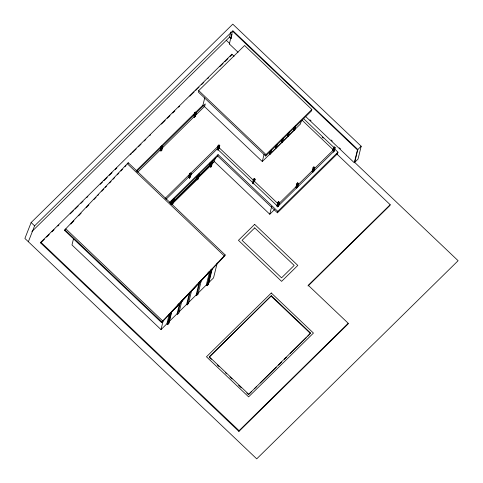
<?xml version="1.0" encoding="UTF-8"?>
<svg xmlns="http://www.w3.org/2000/svg" width="483" height="483" viewBox="0 0 483 483"><rect width="100%" height="100%" fill="white"/><g stroke="black" fill="none" stroke-linecap="round" stroke-linejoin="round"><path stroke-width="0.72" d="M73.585 238.439L71.979 244.953L161.008 329.593L166.907 323.785L169.267 313.92M166.907 323.785L167.643 324.479L170.348 313.213L180.576 302.364M170.734 312.918L168.108 324.027M168.706 323.024L168.374 322.71L167.818 323.532L168.15 323.845L168.621 323.387L171.23 312.549M182.109 301.151L181.874 300.921L178.958 312.881L177.587 314.234L177.092 313.763L179.664 303.3M336.687 153.842L390.167 204.689L308.251 285.29L348.225 323.29L348.044 324.015L238.898 431.41L40.657 242.943L40.838 242.218L231.906 54.223L234.086 56.3M64.692 230.5L64.867 229.775L128.218 162.747L225.156 254.909L224.975 255.634L161.63 322.656L64.692 230.5L65.646 229.558M128.043 163.471L128.218 162.747M162.825 146.548L161.95 147.406L161.014 151.215L160.163 150.4L161.099 146.591L161.968 145.733L162.825 146.548L161.89 150.352M160.845 147.949L160.362 149.923L137.564 172.353M160.591 150.805L161.521 147.001M161.304 150.642L162.24 146.832M170.807 204.061L171.495 201.254M198.73 90.623L198.374 92.072L265.638 156.015L311.493 110.897L311.849 109.454L244.585 45.505L198.73 90.623L265.994 154.572L265.638 156.015M171.254 204.484L172.286 200.276M171.598 204.255L172.66 199.932M193.912 115.401L194.534 112.865L195.41 112.002L196.267 112.817L195.331 116.626L194.746 116.916L195.681 113.107L196.267 112.817M171.151 203.826L172.105 204.738L173.524 198.972M173.119 202.256L173.977 198.773M194.963 113.27L194.027 117.079L194.456 117.484L195.681 113.107M174.285 198.223L172.872 203.983L172.105 204.738M136.121 170.867L202.951 105.107L204.732 97.868M190 174.067L189.064 177.877L188.636 177.472L189.571 173.663L190.441 172.805L191.298 173.614L190.362 177.424M190.713 173.904L189.487 178.281L190.713 173.904L191.298 173.614M31.872 231.574L229.624 37.01L230.85 32.011M172.956 201.924L196.074 179.175L196.756 176.392M238.083 52.273L229.353 43.971L232.51 31.117L357.456 149.899L354.293 162.759L305.733 116.596M230.971 38.592L232.021 34.305M172.419 202.449L172.95 202.951L196.605 179.682L197.632 175.498M161.63 322.656L161.805 321.932L225.156 254.909M172.449 203.578L197.022 179.404L198.078 175.081M197.022 179.404L197.462 179.827L198.881 174.061M161.008 329.593L163.32 320.175M231.906 54.223L231.725 54.947L230.113 56.535M171.67 312.223L169.044 323.103L167.643 324.479M198.078 177.255L209.29 166.224L210.159 162.693M210.648 162.288L209.604 166.526L209.29 166.224M210.739 162.759L209.857 166.357L198.096 177.931M198.851 176.579L209.537 166.061L210.739 167.203L212.152 161.437M213.033 160.205L211.506 166.448L210.739 167.203M219.01 148.758L219.789 145.582L218.932 144.773L218.062 145.631L217.127 149.44L217.549 149.845L218.485 146.035M215.34 157.687L214.386 161.57L269.786 214.241L274.477 209.622M177.587 314.234L180.497 302.376L181.874 300.921M217.978 150.255L218.914 146.446L219.789 145.582M218.733 147.78L219.204 145.872M217.724 156.051L218.075 154.602L277.779 211.367L277.423 212.816L217.724 156.051L170.101 202.908M178.97 311.915L186.607 304.399L189.408 292.988M186.607 304.399L187.102 304.87L190.254 292.034M187.102 304.87L188.442 303.553L191.63 290.579M188.442 303.553L187.947 303.082L196.122 295.041L199.159 282.67M196.122 295.041L196.617 295.505L200.01 281.686L200.928 280.714M196.617 295.505L197.958 294.189L201.387 280.231M197.982 293.211L206.307 285.018L209.61 271.561M206.307 285.018L207.044 285.719L210.697 270.842M207.225 284.759L207.708 284.282L211.252 269.84M207.557 285.073L211.222 270.142L210.89 269.828M207.086 285.538L208.04 284.602L211.765 269.429L208.179 273.233M217.211 262.975L213.546 277.894L208.258 283.098M253.436 179.259L252.5 183.069L253.352 183.884L254.287 180.074L255.163 179.217L254.306 178.402L253.436 179.259L254.287 180.074M252.923 183.48L253.859 179.67M253.998 179.67L254.306 178.402M254.106 181.409L254.577 179.501M254.541 181.753L255.163 179.217M202.951 105.107L262.299 161.533L264.08 154.288M262.299 161.533L269.333 154.614L270.039 151.734M269.333 154.614L270.426 151.215M270.196 153.328L270.885 150.521M270.232 153.769L271.029 150.267M269.544 154.808L270.178 154.18L271.041 150.672M270.565 153.244L271.452 149.627M275.449 148.438L276.336 144.822M276.614 144.773L275.817 148.275L270.184 153.721M275.992 148.16L276.85 144.652M277 144.399L276.198 147.901L281.734 142.358L282.416 139.593M276.481 147.436L277.194 144.532M281.456 142.539L282.169 139.635M282.633 138.947L281.734 142.358M281.957 142.286L282.99 138.078L282.006 142.334L270.178 154.18M283.062 138.621L282.217 142.074L287.699 136.484L288.719 132.342M282.47 141.537L283.183 138.639M287.409 136.683L288.122 133.779M288.816 132.433L287.699 136.484M282.006 142.334L287.971 136.466L289.009 132.257M288.393 135.723L289.287 132.082M269.786 214.241L271.742 206.271M293.41 130.784L294.304 127.15M294.684 126.468L293.67 130.615L288.085 136.109M287.971 136.466L293.839 130.501L294.702 126.993M293.839 130.501L295.083 126.486M294.05 130.694L294.684 130.066L295.542 125.562M294.684 130.066L295.747 125.755M277.761 202.389L276.825 206.199L277.683 207.014L278.619 203.204L279.488 202.347L278.637 201.532L277.761 202.389L278.619 203.204M277.254 206.603L278.19 202.8M278.323 202.8L278.637 201.532M278.908 202.631L277.973 206.44L278.552 206.156L279.488 202.347M301.404 120.315L300.517 123.932L294.479 129.873M295.892 187.44L296.828 183.631L297.703 182.773L298.554 183.582L297.625 187.392M296.634 186.577L297.256 184.035M297.389 184.041L297.703 182.773M296.749 188.255L297.685 184.446L298.554 183.582M297.661 185.146L297.975 183.872M211.367 359.34L209.181 357.269L271.343 295.741L310.611 333.071L307.816 336.186M238.898 431.41L239.073 430.685L348.225 323.29M246.813 393.041L248.449 394.599L310.611 333.071M312.084 171.513L313.02 167.704L313.89 166.846L314.747 167.655L313.811 171.465L313.225 171.755L314.161 167.945L314.747 167.655M313.135 169.322L313.6 167.414M312.821 170.65L313.443 168.108M313.582 168.114L313.89 166.846M312.936 172.322L314.161 167.945M332.642 150.805L333.421 147.629L334.296 146.772L335.148 147.581L334.212 151.39M333.228 150.575L333.85 148.033M333.342 152.248L334.278 148.438L335.148 147.581M333.632 151.68L334.725 147.176M334.695 149.036L337.967 152.145L337.611 153.594L277.423 212.816M308.069 286.014L308.251 285.29M28.352 241.735L34.589 225.851L232.897 30.731L357.843 149.519L354.685 162.379L458.107 260.705L256.721 458.85L24.893 238.445L31.129 222.554L232.782 24.15L361.187 146.228L358.03 159.088L354.293 162.759M390.167 204.689L389.992 205.414L308.607 285.483M199.636 173.312L198.217 179.084L197.462 179.827M70.808 224.088L73.905 220.803M78.554 215.871L81.138 213.136M86.3 207.66L88.878 204.925M94.04 199.449L96.105 197.263M97.657 195.621L98.689 194.522M101.786 191.238L103.851 189.046M105.403 187.404L106.435 186.311M109.532 183.027L111.078 181.385M113.143 179.193L114.694 177.551M117.278 174.816L118.824 173.174M120.889 170.982L122.441 169.34M125.019 166.605L126.051 165.506M177.847 304.87L178.837 303.819M207.835 273.07L209.362 271.452M181.602 301.277L188.762 293.688M190.296 292.058L197.456 284.463M198.996 282.839L205.643 275.787M207.69 273.613L212.291 268.735L208.469 284.318L207.044 285.719M190.248 292.245L170.783 312.887L168.573 321.895L168.241 321.581M191.274 291.158L207.153 274.32M229.353 43.971L229.739 43.591L226.279 40.3M40.657 242.943L44.418 239.242M46.561 237.135L49.248 234.49M51.929 231.852L54.078 229.739M57.833 226.044L58.908 224.987M70.18 213.897L73.398 210.727M75.01 209.145L78.228 205.975M80.909 203.337L83.058 201.224M86.813 197.529L87.888 196.472M100.235 184.325L102.378 182.212M103.99 180.63L107.208 177.46M109.357 175.347L112.038 172.709M115.262 169.539L116.868 167.957M130.289 154.753L131.364 153.697M132.433 152.64L136.194 148.945M138.337 146.832L141.024 144.194M144.242 141.024L145.854 139.442M149.609 135.741L150.684 134.685M161.419 124.125L165.174 120.43M167.323 118.317L170.004 115.678M172.691 113.034L174.834 110.927M178.589 107.226L179.664 106.169M189.861 96.141L194.154 91.915M195.766 90.327L198.984 87.163M201.671 84.519L203.82 82.406M207.575 78.711L208.65 77.654M219.916 66.569L223.14 63.4M224.746 61.812L227.97 58.648M136.623 171.465L205.257 103.936L204.665 106.332L162.306 148.009M165.029 198.471L217.845 146.506L278.401 204.074L334.936 148.456L303.306 118.383M165.971 199.358L188.768 176.929M190.7 175.027L217.259 148.903L277.816 206.47L334.345 150.853L302.171 120.261M169.388 202.51L218.075 154.602M173.518 201.502L195.953 179.428M211.868 163.767L214.47 161.207M173.669 201.628L190.296 185.218M198.314 177.382L210.117 165.711M211.705 164.202L214.404 161.497M265.994 154.572L311.849 109.454M277.779 211.367L337.967 152.145M169.346 321.388L177.092 313.763M357.456 149.899L361.187 146.228M271.343 295.741L209.302 356.786L248.57 394.116M248.449 394.599L251.655 391.441M254.33 388.809L256.473 386.702M260.216 383.019L276.258 367.231M278.401 365.13L281.607 361.972M284.282 359.34L286.425 357.233M290.168 353.55L306.21 337.762M160.163 150.4L160.748 150.11M188.636 177.472L189.221 177.183M229.624 37.01L231.26 38.568M309.947 119.844L311.034 120.877M331.223 140.07L332.316 141.108M339.41 147.852L340.497 148.891M333.421 147.629L334.278 148.438M322.137 137.1L323.23 138.138M313.02 167.704L313.872 168.519M296.828 183.631L297.685 184.446M194.534 112.865L195.392 113.674M194.903 116.222L195.331 116.626M218.062 145.631L218.914 146.446M278.13 205.746L278.552 206.156M196.074 179.175L196.605 179.682M161.099 146.591L161.95 147.406M189.571 173.663L190.423 174.472M271.223 296.224L310.491 333.554M127.264 163.689L224.203 255.845M207.708 284.282L208.04 284.602M201.212 280.092L201.544 280.412M199.841 281.547L200.173 281.867M197.462 293.724L197.958 294.189M191.455 290.44L191.866 290.808M190.085 291.895L190.495 292.257M181.699 300.782L182.031 301.102M180.328 302.237L180.739 302.606M217.362 365.045L218.998 366.597M225.543 372.822L226.636 373.86M229.908 376.969L232.088 379.04M238.632 385.265L241.361 387.855M168.718 321.104L169.056 321.418M167.366 321.66L168.102 322.36M168.283 323.073L168.621 323.387M65.827 228.833L162.759 320.996M64.867 229.775L161.805 321.932M31.129 222.554L34.589 225.851M40.838 242.218L239.073 430.685M254.656 224.372L238.445 240.323L281.607 281.36L297.812 265.409L254.656 224.372M254.716 227.885L242.074 240.323L281.541 277.846L294.183 265.409L254.716 227.885M271.295 293L206.464 356.786L248.618 396.857L313.443 333.071L271.295 293"/></g></svg>
